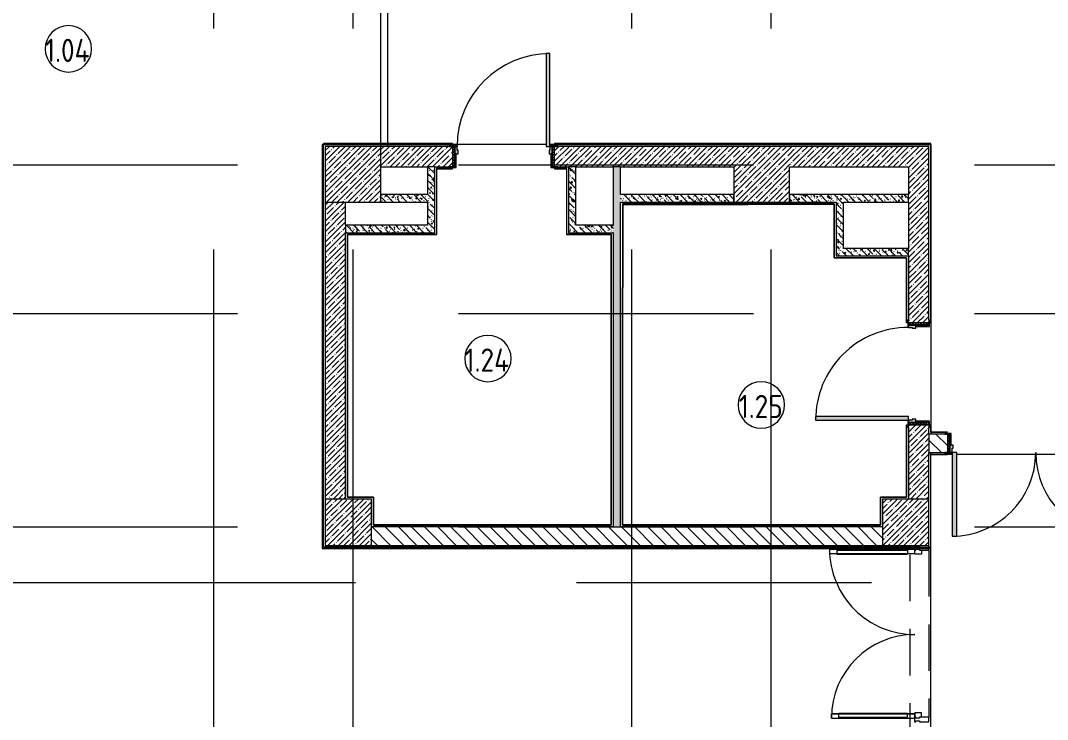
# Model space of a CAD drawing. Header units: millimetres. Extents: x -7229 to 193500, y -8553 to 29000.
# Drawn here: x 146202 to 157260, y 9025 to 16556 of the extents above; entities that cross this region are included whole.
import ezdxf

# ---------------------------------------------------------------- set-up
doc = ezdxf.new("R2010")
doc.units = ezdxf.units.MM
doc.linetypes.add('200_ШТРИХ__ш1_п0_6_', pattern=[800, 500, -300])
doc.linetypes.add('Осевая', pattern=[15875, 3175, -2381.25, 7937.5, -2381.25])
for name, color, linetype, lineweight in [('A-AREA-IDEN', 7, 'Continuous', 9), ('A-DETL-MBND-1', 7, '200_ШТРИХ__ш1_п0_6_', 9), ('A-GLAZ-CWMG-3', 7, 'Continuous', 9), ('A-WALL-4', 7, 'Continuous', 13), ('I-WALL-5', 7, 'Continuous', 9), ('S-COLS-2', 7, 'Continuous', 9), ('Оси-2', 7, 'Осевая', 9)]:
    doc.layers.add(name, color=color, linetype=linetype, lineweight=lineweight)
for name, color, linetype, lineweight, true_color in [('A-DETL-GENF-7', 7, 'Continuous', 9, 0xaaaaaa), ('A-DOOR-4', 7, 'Continuous', 9, 0xaaaaaa), ('A-DOOR-5', 7, 'Continuous', 9, 0xe2e2e2), ('A-DOOR-FRAM-4', 7, 'Continuous', 9, 0xe2e2e2), ('A-DOOR-FRAM-5', 7, 'Continuous', 9, 0xaaaaaa), ('A-FLOR-3', 7, 'Continuous', 9, 0xaaaaaa), ('I-WALL-6', 7, 'Continuous', 9, 0x787878)]:
    doc.layers.add(name, color=color, linetype=linetype, lineweight=lineweight, true_color=true_color)
doc.styles.add('GOST Common', font='GOST_Common.ttf', dxfattribs={"width": 0.9, "height": 250})
pattern_1 = [(45, (135772.895, 0), (-57.02463, 57.02463), []), (45, (135829.92, 0), (-57.02463, 57.02463), [100.806, -20.161, 3.353, -16.808])]
pattern_2 = [(135, (135772.9, 0), (-70.71068, -70.71068), [])]
pattern_3 = [(135, (1751.41, 174.685), (-14.14214, -14.14214), []), (225, (1751.41, 174.685), (14.14214, -14.14214), [])]
pattern_4 = [(45, (-371.384, 174.685), (-14.1421, 14.1421), []), (135, (-371.384, 174.685), (-14.1421, -14.1421), [])]
pattern_5 = [(135, (135772.9, 0), (-75.43415, -75.43415), [106.68, -17.78, 3.556, -17.78]), (135, (135772.9, 75.39), (-75.43415, -75.43415), []), (50, (135772.9, 0), (127.5292, -11.15758), [13.335, -146.685]), (355, (135772.9, 0), (-24.66966, 133.74), [10.668, -117.348]), (100.451, (135783.52, -0.93), (102.85973, 122.5818), [11.333, -124.663]), (46.184, (135772.9, 35.56), (189.7552, -29.4304), [20.002, -220.027]), (96.636, (135788.7, 33.1), (166.1822, 173.1996), [17, -186.995]), (351.184, (135772.9, 35.56), (166.184, 173.1976), [16.002, -176.022]), (21, (135790.68, 26.67), (106.13027, -71.58603), [13.335, -146.685]), (326, (135790.68, 26.67), (43.2619, 128.93175), [10.668, -117.348]), (71.451, (135799.52, 20.7), (149.392, 57.34505), [11.333, -124.663]), (37.5, (135772.895, 0), (2.16223, 59.18836), [3.353, -112.573, 3.353, -115.773, -117.793]), (37.5, (135772.895, 0), (2.16223, 59.18836), [-235.052, 3.353, -114.44]), (7.5, (135772.895, 0), (46.77386, 70.12615), [3.353, -64.567, 3.353, -109.906, -44.894]), (7.5, (135772.895, 0), (46.77386, 70.12615), [-181.178, 3.353, -41.542]), (327.5, (135733.246, 0), (94.91367, -4.01009), [3.353, -41.097, 3.353, -135.331, -184.023]), (327.5, (135733.246, 0), (94.91367, -4.01009), [-183.134, 3.353, -180.67]), (317.5, (135715.47, 0), (103.69057, 17.79882), [3.353, -54.432, 3.353, -88.748, -130.683]), (317.5, (135715.47, 0), (103.69057, 17.79882), [-149.885, 3.353, -127.33])]

# ---------------------------------------------------------------- blocks, each defined once
blk = doc.blocks.new('BSC_Колонна _Прямоугольная - 600х600-V132-План зашивки приборов отопления в осях 1-12')
at = {"layer": 'S-COLS-2'}
h = blk.add_hatch(dxfattribs=at)
h.set_pattern_fill('FP_120', color=256, style=0, pattern_type=2)
h.set_pattern_definition([(45, (-14010, -14900), (-57.02463, 57.02463), []), (45, (-13952.975, -14900), (-57.02463, 57.02463), [100.806, -20.161, 3.353, -16.808])])
h.paths.add_polyline_path([(-300, -300), (300, -300), (300, 300), (-300, 300), (-300, 76)])
for p, q in [((300, 300), (-300, 300)), ((-300, 300), (-300, -300)), ((300, -300), (300, 300)), ((-300, -300), (300, -300))]:
    blk.add_line(p, q, dxfattribs=at)
blk = doc.blocks.new('Дверь_Витражная_остекление_ - ДВН_CОШ в витраже-31920700-План зашивки приборов отопления в осях 1-12')
at = {"layer": 'A-DETL-GENF-7'}
for p, q in [((-900, 60), (-855, 60)), ((-855, 60), (-855, -10)), ((900, 60), (855, 60)), ((855, 60), (855, -10)), ((-910, -930), (-910, -17)), ((-910, -17), (-910, -930)), ((-910, -90), (-865, -90)), ((-865, -10), (-900, -10)), ((-865, -10), (-900, -10)), ((-855, -10), (-900, -10)), ((-900, -850), (-900, -90)), ((-865, -930), (-865, -10)), ((-865, -930), (-865, -10)), ((-856, -850), (-856, -90)), ((855, -10), (900, -10)), ((856, -830), (856, -90)), ((865, -10), (900, -10)), ((865, -910), (865, -10)), ((865, -10), (865, -910)), ((900, -10), (865, -10)), ((910, -90), (865, -90)), ((900, -830), (900, -90)), ((910, -910), (910, -17)), ((910, -910), (910, -17)), ((-910, -850), (-865, -850)), ((910, -830), (865, -830)), ((-910, -930), (-865, -930)), ((-910, -930), (-865, -930)), ((910, -910), (865, -910)), ((865, -910), (910, -910))]:
    blk.add_line(p, q, dxfattribs=at)
at = {"layer": 'A-DOOR-4'}
for p, q in [((-910, -930), (-910, -17)), ((910, -910), (910, -17))]:
    blk.add_line(p, q, dxfattribs=at)
for centre, radius, start, end in [((-910, -10), 920, 270, 0), ((910, -10), 900, 180, 270)]:
    blk.add_arc(centre, radius, start, end, dxfattribs=at)
blk = doc.blocks.new('Прямоугольный импост - Импост структурный с накладкой - 160мм Темный-31915521-План зашивки приборов отопления в осях 1-12')
at = {"layer": 'A-GLAZ-CWMG-3'}
for p, q in [((-25, 17), (25, 17)), ((-15, 0), (-25, 0)), ((-15, -40), (-15, 0)), ((25, 0), (15, 0)), ((15, 0), (15, -40)), ((25, 17), (25, 0)), ((-25, -40), (-15, -40)), ((15, -40), (25, -40)), ((25, -40), (25, -140)), ((25, -140), (-25, -140))]:
    blk.add_line(p, q, dxfattribs=at)
blk = doc.blocks.new('Прямоугольный импост - Импост структурный с накладкой - 160мм Темный-30755591-План зашивки приборов отопления в осях 1-12')
at = {"layer": 'A-GLAZ-CWMG-3'}
for p, q in [((-25, 0), (-25, 17)), ((-25, 17), (25, 17)), ((-15, 0), (-25, 0)), ((-15, -40), (-15, 0)), ((25, 0), (15, 0)), ((15, 0), (15, -40)), ((25, 17), (25, 0)), ((-25, -140), (-25, -40)), ((-25, -40), (-15, -40)), ((15, -40), (25, -40)), ((25, -40), (25, -140)), ((25, -140), (-25, -140))]:
    blk.add_line(p, q, dxfattribs=at)
blk = doc.blocks.new('110_Дверь_СКБ_1Ст_Внутренняя1 - Д-13 1100x2100h_кладовая-33288301-План зашивки приборов отопления в осях 1-12')
at = {"layer": 'A-DOOR-4'}
h = blk.add_hatch(dxfattribs=at)
h.set_pattern_fill('FP_59', color=256, style=0, pattern_type=2)
h.set_pattern_definition(pattern_3)
h.paths.add_polyline_path([(562.5, -110), (562.5, 110), (537.5, 110), (537.5, -110)])
at = {"layer": 'A-DOOR-5'}
h = blk.add_hatch(color=256, dxfattribs=at)
h.paths.add_polyline_path([(537.5, 30), (537.5, 110), (512.5, 110), (512.5, 70), (502.5, 70), (502.5, 30), (522.5, 30)])
h.paths.add_polyline_path([(-497.5, 30), (-477.5, 30), (-477.5, 70), (-487.5, 70), (-487.5, 110), (-512.5, 110), (-512.5, 30)])
at = {"layer": 'A-DOOR-FRAM-4'}
for points in [[(472.5, 110), (512.5, 110), (512.5, 1110), (472.5, 1110), (472.5, 130)], [(-537.5, 110), (-497.5, 110), (-497.5, 118), (-567.5, 118), (-567.5, 110)], [(562.5, 110), (592.5, 110), (592.5, 118), (522.5, 118), (522.5, 110), (537.5, 110)], [(-497.5, -110), (-497.5, 30), (-512.5, 30), (-512.5, -110)], [(537.5, -110), (537.5, 30), (522.5, 30), (522.5, -110)], [(-567.5, -118), (-497.5, -118), (-497.5, -110), (-567.5, -110)], [(522.5, -118), (592.5, -118), (592.5, -110), (522.5, -110)]]:
    blk.add_hatch(color=256, dxfattribs=at).paths.add_polyline_path(points)
at = {"layer": 'A-DOOR-FRAM-5'}
h = blk.add_hatch(dxfattribs=at)
h.set_pattern_fill('FP_60', color=256, style=0, pattern_type=2)
h.set_pattern_definition(pattern_4)
h.paths.add_polyline_path([(-537.5, -110), (-512.5, -110), (-512.5, 110), (-537.5, 110)])
at = {"layer": 'A-DOOR-4'}
for p, q in [((512.5, 1110), (472.5, 1110)), ((472.5, 1110), (472.5, 110)), ((512.5, 110), (512.5, 1110)), ((472.5, 110), (512.5, 110))]:
    blk.add_line(p, q, dxfattribs=at)
blk.add_arc((512.5, 110), 1000, 90, 180, dxfattribs=at)
at = {"layer": 'A-DOOR-FRAM-5'}
for p, q in [((-497.5, 118), (-567.5, 118)), ((-567.5, 118), (-567.5, 110)), ((-497.5, 110), (-497.5, 118)), ((592.5, 118), (522.5, 118)), ((522.5, 118), (522.5, 110)), ((592.5, 110), (592.5, 118)), ((-567.5, 110), (-497.5, 110)), ((-512.5, 110), (-537.5, 110)), ((-537.5, 110), (-537.5, -110)), ((-487.5, 110), (-512.5, 110)), ((-512.5, 110), (-512.5, 30)), ((-512.5, -110), (-512.5, 110)), ((-497.5, 110), (-512.5, 110)), ((-512.5, 110), (-512.5, 109)), ((-512.5, 109), (-497.5, 109)), ((-512.5, 30), (-477.5, 30)), ((-497.5, 30), (-512.5, 30)), ((-512.5, 30), (-512.5, -110)), ((-497.5, 109), (-497.5, 110)), ((-497.5, -110), (-497.5, 30)), ((-487.5, 70), (-487.5, 110)), ((-477.5, 70), (-487.5, 70)), ((-477.5, 30), (-477.5, 70)), ((512.5, 70), (502.5, 70)), ((502.5, 70), (502.5, 30)), ((502.5, 30), (537.5, 30)), ((512.5, 110), (512.5, 70)), ((537.5, 110), (512.5, 110)), ((537.5, 110), (522.5, 110)), ((522.5, 110), (522.5, 109)), ((522.5, 110), (592.5, 110)), ((522.5, 109), (537.5, 109)), ((537.5, 30), (522.5, 30)), ((522.5, 30), (522.5, -110)), ((537.5, 30), (537.5, 110)), ((562.5, 110), (537.5, 110)), ((537.5, 110), (537.5, -110)), ((537.5, 109), (537.5, 110)), ((537.5, -110), (537.5, 30)), ((562.5, -110), (562.5, 110)), ((-497.5, -110), (-567.5, -110)), ((-567.5, -110), (-567.5, -118)), ((-537.5, -110), (-512.5, -110)), ((-512.5, -110), (-497.5, -110)), ((-497.5, -118), (-497.5, -110)), ((522.5, -110), (537.5, -110)), ((592.5, -110), (522.5, -110)), ((522.5, -110), (522.5, -118)), ((537.5, -110), (562.5, -110)), ((592.5, -118), (592.5, -110)), ((-567.5, -118), (-497.5, -118)), ((522.5, -118), (592.5, -118))]:
    blk.add_line(p, q, dxfattribs=at)
blk = doc.blocks.new('DOR__перегородка__Прямоугольная - ТП-2_ Вн_ДПГ_9480х4200h_2-23998078-План зашивки приборов отопления в осях 1-12')
at = {"layer": 'A-DOOR-4'}
for p, q in [((0, 0), (20, 0)), ((31, 0), (2621, 0)), ((2632, 0), (2650, 0)), ((3250, 0), (3279, 0)), ((3290, 0), (6369, 0)), ((6380, 0), (6400, 0)), ((7000, 0), (7021, 0)), ((7032, 0), (9480, 0)), ((0, -75), (20, -75)), ((31, -75), (1987, -75)), ((2137, -75), (4324, -75)), ((4474, -75), (4487, -75)), ((4637, -75), (6824, -75)), ((6974, -75), (6985, -75)), ((7135, -75), (9323, -75)), ((9105, -201), (9105, -75)), ((9180, -158), (9180, -75)), ((9255, -114), (9255, -75)), ((9473, -75), (9480, -75)), ((9255, -1474), (9255, -201)), ((9330, -1474), (9330, -158)), ((9405, -1474), (9405, -114)), ((9105, -1474), (9105, -288)), ((9180, -1474), (9180, -244)), ((9480, -1474), (9480, -450)), ((9105, -1474), (9480, -1474))]:
    blk.add_line(p, q, dxfattribs=at)
at = {"layer": 'A-DOOR-FRAM-5'}
for p, q in [((2019, -7), (1982, -72)), ((1982, -72), (3194, -772)), ((3231, -707), (2019, -7)), ((4443, -7), (3230, -707)), ((3268, -772), (4480, -72)), ((4480, -72), (4443, -7)), ((4518, -7), (4481, -72)), ((4481, -72), (5693, -772)), ((5731, -707), (4518, -7)), ((6942, -7), (5730, -707)), ((5767, -772), (6980, -72)), ((6980, -72), (6942, -7)), ((7017, -7), (6979, -72)), ((6979, -72), (8192, -772)), ((8229, -707), (7017, -7)), ((9441, -7), (8229, -707)), ((8267, -772), (9479, -72)), ((9479, -72), (9441, -7)), ((3194, -772), (3231, -707)), ((3230, -707), (3268, -772)), ((5693, -772), (5731, -707)), ((5730, -707), (5767, -772)), ((8192, -772), (8229, -707)), ((8229, -707), (8267, -772))]:
    blk.add_line(p, q, dxfattribs=at)
blk = doc.blocks.new('110_Дверь_СКБ_1Ст_Внутренняя1 - Д-4к_п__1100x2100h_Артистические EI30-23985503-План зашивки приборов отопления в осях 1-12')
at = {"layer": 'A-DOOR-4'}
h = blk.add_hatch(dxfattribs=at)
h.set_pattern_fill('FP_59', color=256, style=0, pattern_type=2)
h.set_pattern_definition(pattern_3)
h.paths.add_polyline_path([(537.5, 110), (537.5, -110), (562.5, -110), (562.5, 110)])
at = {"layer": 'A-DOOR-5'}
h = blk.add_hatch(color=256, dxfattribs=at)
h.paths.add_polyline_path([(-512.5, 110), (-512.5, 30), (-477.5, 30), (-477.5, 70), (-487.5, 70), (-487.5, 110), (-497.5, 110)])
h.paths.add_polyline_path([(502.5, 54), (502.5, 30), (537.5, 30), (537.5, 110), (512.5, 110), (512.5, 70), (502.5, 70)])
at = {"layer": 'A-DOOR-FRAM-4'}
for points in [[(-487.5, 390), (-487.5, 110), (-447.5, 110), (-447.5, 1110), (-487.5, 1110)], [(-567.5, 117), (-567.5, 110), (-497.5, 110), (-497.5, 118), (-567.5, 118)], [(522.5, 118), (522.5, 110), (592.5, 110), (592.5, 118), (537.5, 118)], [(-512.5, -110), (-497.5, -110), (-497.5, 30), (-512.5, 30)], [(522.5, -110), (537.5, -110), (537.5, 30), (522.5, 30)], [(-567.5, -118), (-497.5, -118), (-497.5, -110), (-567.5, -110)], [(522.5, -110), (522.5, -118), (592.5, -118), (592.5, -110), (537.5, -110)]]:
    blk.add_hatch(color=256, dxfattribs=at).paths.add_polyline_path(points)
at = {"layer": 'A-DOOR-FRAM-5'}
h = blk.add_hatch(dxfattribs=at)
h.set_pattern_fill('FP_60', color=256, style=0, pattern_type=2)
h.set_pattern_definition(pattern_4)
h.paths.add_polyline_path([(-537.5, -110), (-512.5, -110), (-512.5, 110), (-537.5, 110)])
at = {"layer": 'A-DOOR-4'}
for p, q in [((-487.5, 1110), (-487.5, 110)), ((-447.5, 1110), (-487.5, 1110)), ((-447.5, 110), (-447.5, 1110)), ((-487.5, 110), (-447.5, 110))]:
    blk.add_line(p, q, dxfattribs=at)
blk.add_arc((-487.5, 110), 1000, 360, 90, dxfattribs=at)
at = {"layer": 'A-DOOR-FRAM-5'}
for p, q in [((-497.5, 118), (-567.5, 118)), ((-567.5, 118), (-567.5, 110)), ((-497.5, 110), (-497.5, 118)), ((592.5, 118), (522.5, 118)), ((522.5, 118), (522.5, 110)), ((592.5, 110), (592.5, 118)), ((-567.5, 110), (-497.5, 110)), ((-512.5, 110), (-537.5, 110)), ((-537.5, 110), (-537.5, -110)), ((-487.5, 110), (-512.5, 110)), ((-512.5, 110), (-512.5, 30)), ((-512.5, -110), (-512.5, 110)), ((-497.5, 110), (-512.5, 110)), ((-512.5, 110), (-512.5, 109)), ((-512.5, 109), (-497.5, 109)), ((-512.5, 30), (-477.5, 30)), ((-497.5, 30), (-512.5, 30)), ((-512.5, 30), (-512.5, -110)), ((-497.5, 109), (-497.5, 110)), ((-497.5, -110), (-497.5, 30)), ((-487.5, 70), (-487.5, 110)), ((-477.5, 70), (-487.5, 70)), ((-477.5, 30), (-477.5, 70)), ((512.5, 70), (502.5, 70)), ((502.5, 70), (502.5, 30)), ((502.5, 30), (537.5, 30)), ((512.5, 110), (512.5, 70)), ((537.5, 110), (512.5, 110)), ((537.5, 110), (522.5, 110)), ((522.5, 110), (522.5, 109)), ((522.5, 110), (592.5, 110)), ((522.5, 109), (537.5, 109)), ((537.5, 30), (522.5, 30)), ((522.5, 30), (522.5, -110)), ((537.5, 30), (537.5, 110)), ((562.5, 110), (537.5, 110)), ((537.5, 110), (537.5, -110)), ((537.5, 109), (537.5, 110)), ((537.5, -110), (537.5, 30)), ((562.5, -110), (562.5, 110)), ((-497.5, -110), (-567.5, -110)), ((-567.5, -110), (-567.5, -118)), ((-537.5, -110), (-512.5, -110)), ((-512.5, -110), (-497.5, -110)), ((-497.5, -118), (-497.5, -110)), ((522.5, -110), (537.5, -110)), ((592.5, -110), (522.5, -110)), ((522.5, -110), (522.5, -118)), ((537.5, -110), (562.5, -110)), ((592.5, -118), (592.5, -110)), ((-567.5, -118), (-497.5, -118)), ((522.5, -118), (592.5, -118))]:
    blk.add_line(p, q, dxfattribs=at)
blk = doc.blocks.new('BSC_Колонна _Прямоугольная - 500х500-V160-План зашивки приборов отопления в осях 1-12')
at = {"layer": 'S-COLS-2'}
h = blk.add_hatch(dxfattribs=at)
h.set_pattern_fill('FP_157', color=256, style=0, pattern_type=2)
h.set_pattern_definition([(45, (-19960, -11150), (-57.02463, 57.02463), []), (45, (-19902.975, -11150), (-57.02463, 57.02463), [100.806, -20.161, 3.353, -16.808])])
h.paths.add_polyline_path([(50, -250), (250, -250), (250, 250), (-250, 250), (-250, -250), (10, -250)])
for p, q in [((250, 250), (-250, 250)), ((-250, 250), (-250, -250)), ((250, -250), (250, 250)), ((-250, -250), (250, -250))]:
    blk.add_line(p, q, dxfattribs=at)
blk = doc.blocks.new('110_Дверь_СКБ_2Ст - Д-10 1800x2100h_Актовый зал EI30-23435156-План зашивки приборов отопления в осях 1-12')
at = {"layer": 'A-DOOR-4'}
h = blk.add_hatch(dxfattribs=at)
h.set_pattern_fill('FP_161', color=256, style=0, pattern_type=2)
h.set_pattern_definition([(135, (1351.41, 164.685), (-14.1421, -14.1421), []), (225, (1351.41, 164.685), (14.1421, -14.1421), [])])
h.paths.add_polyline_path([(937.5, 100), (937.5, -100), (962.5, -100), (962.5, 100)])
at = {"layer": 'A-DOOR-5'}
for points in [[(-887.5, 1000), (-887.5, 100), (-837.5, 100), (-837.5, 1000)], [(862.5, 1000), (862.5, 100), (912.5, 100), (912.5, 1000)]]:
    blk.add_hatch(color=256, dxfattribs=at).paths.add_polyline_path(points)
h = blk.add_hatch(color=256, dxfattribs=at)
h.paths.add_polyline_path([(937.5, 100), (912.5, 100), (912.5, 50), (902.5, 50), (902.5, 20), (937.5, 20)])
h.paths.add_polyline_path([(-912.5, 100), (-912.5, 20), (-877.5, 20), (-877.5, 50), (-887.5, 50), (-887.5, 100)])
at = {"layer": 'A-DOOR-FRAM-4'}
for points in [[(-937.5, 108), (-967.5, 108), (-967.5, 100), (-897.5, 100), (-897.5, 108), (-916.5, 108)], [(-912.5, 20), (-912.5, -100), (-897.5, -100), (-897.5, 20)], [(962.5, 108), (922.5, 108), (922.5, 100), (992.5, 100), (992.5, 108)], [(937.5, 20), (922.5, 20), (922.5, -100), (937.5, -100)], [(-897.5, -100), (-967.5, -100), (-967.5, -108), (-897.5, -108)], [(962.5, -100), (922.5, -100), (922.5, -108), (992.5, -108), (992.5, -100)]]:
    blk.add_hatch(color=256, dxfattribs=at).paths.add_polyline_path(points)
at = {"layer": 'A-DOOR-FRAM-5'}
h = blk.add_hatch(dxfattribs=at)
h.set_pattern_fill('FP_162', color=256, style=0, pattern_type=2)
h.set_pattern_definition([(45, (-771.384, 164.685), (-14.1421, 14.1421), []), (135, (-771.384, 164.685), (-14.1421, -14.1421), [])])
h.paths.add_polyline_path([(-912.5, 100), (-937.5, 100), (-937.5, -100), (-912.5, -100)])
at = {"layer": 'A-DOOR-4'}
for p, q in [((-887.5, 1000), (-887.5, 100)), ((-837.5, 1000), (-887.5, 1000)), ((-837.5, 100), (-837.5, 1000)), ((912.5, 1000), (862.5, 1000)), ((862.5, 1000), (862.5, 100)), ((912.5, 100), (912.5, 1000)), ((-887.5, 100), (-837.5, 100)), ((862.5, 100), (912.5, 100))]:
    blk.add_line(p, q, dxfattribs=at)
for centre, start, end in [((-887.5, 100), 0, 90), ((912.5, 100), 90, 180)]:
    blk.add_arc(centre, 900, start, end, dxfattribs=at)
at = {"layer": 'A-DOOR-FRAM-5'}
for p, q in [((-897.5, 108), (-967.5, 108)), ((-967.5, 108), (-967.5, 100)), ((-967.5, 100), (-897.5, 100)), ((-912.5, 100), (-937.5, 100)), ((-937.5, 100), (-937.5, -100)), ((-887.5, 100), (-912.5, 100)), ((-912.5, 100), (-912.5, 20)), ((-912.5, -100), (-912.5, 100)), ((-912.5, 20), (-877.5, 20)), ((-897.5, 20), (-912.5, 20)), ((-912.5, 20), (-912.5, -100)), ((-897.5, 100), (-897.5, 108)), ((-897.5, -100), (-897.5, 20)), ((-887.5, 50), (-887.5, 100)), ((-877.5, 50), (-887.5, 50)), ((-877.5, 20), (-877.5, 50)), ((912.5, 50), (902.5, 50)), ((902.5, 50), (902.5, 20)), ((902.5, 20), (937.5, 20)), ((912.5, 100), (912.5, 50)), ((937.5, 100), (912.5, 100)), ((992.5, 108), (922.5, 108)), ((922.5, 108), (922.5, 100)), ((922.5, 100), (992.5, 100)), ((937.5, 20), (922.5, 20)), ((922.5, 20), (922.5, -100)), ((937.5, 20), (937.5, 100)), ((962.5, 100), (937.5, 100)), ((937.5, 100), (937.5, -100)), ((937.5, -100), (937.5, 20)), ((962.5, -100), (962.5, 100)), ((992.5, 100), (992.5, 108)), ((-897.5, -100), (-967.5, -100)), ((-967.5, -100), (-967.5, -108)), ((-967.5, -108), (-897.5, -108)), ((-937.5, -100), (-912.5, -100)), ((-912.5, -100), (-897.5, -100)), ((-897.5, -108), (-897.5, -100)), ((922.5, -100), (937.5, -100)), ((992.5, -100), (922.5, -100)), ((922.5, -100), (922.5, -108)), ((922.5, -108), (992.5, -108)), ((937.5, -100), (962.5, -100)), ((992.5, -108), (992.5, -100))]:
    blk.add_line(p, q, dxfattribs=at)
blk = doc.blocks.new('BSC_Колонна _Прямоугольная - 500х500-V168-План зашивки приборов отопления в осях 1-12')
at = {"layer": 'S-COLS-2'}
h = blk.add_hatch(dxfattribs=at)
h.set_pattern_fill('FP_169', color=256, style=0, pattern_type=2)
h.set_pattern_definition([(45, (-13960, -11150), (-57.02463, 57.02463), []), (45, (-13902.975, -11150), (-57.02463, 57.02463), [100.806, -20.161, 3.353, -16.808])])
h.paths.add_polyline_path([(-250, -250), (250, -250), (250, 250), (-250, 250), (-250, -206)])
for p, q in [((250, 250), (-250, 250)), ((-250, 250), (-250, -250)), ((250, -250), (250, 250)), ((-250, -250), (250, -250))]:
    blk.add_line(p, q, dxfattribs=at)
blk = doc.blocks.new('BSC_Колонна _Прямоугольная - 500х500-21690934-План зашивки приборов отопления в осях 1-12')
at = {"layer": 'S-COLS-2'}
for p, q in [((250, 250), (-250, 250)), ((-250, 250), (-250, -250)), ((250, -250), (250, 250)), ((-250, -250), (250, -250))]:
    blk.add_line(p, q, dxfattribs=at)
blk = doc.blocks.new('Прямоугольный импост - Импост структурный с накладкой - 160мм-31915517-План зашивки приборов отопления в осях 1-12')
at = {"layer": 'A-GLAZ-CWMG-3'}
for p, q in [((0, 17), (-50, 17)), ((-50, 17), (-50, 0)), ((-50, 0), (-40, 0)), ((-40, 0), (-40, -40)), ((-10, -40), (-10, 0)), ((-10, 0), (0, 0)), ((-40, -40), (-50, -40)), ((-50, -40), (-50, -140)), ((0, -40), (-10, -40)), ((-50, -140), (0, -140))]:
    blk.add_line(p, q, dxfattribs=at)
blk = doc.blocks.new('Марка_Помещения - Номер-25198446-План зашивки приборов отопления в осях 1-12')
at = {"layer": 'A-AREA-IDEN'}
for start, end in [(360, 180), (180, 360)]:
    blk.add_arc((0, 0), 2.5, start, end, dxfattribs=at)

msp = doc.modelspace()

# ---------------------------------------------------------------- hatches: boundary and pattern name
at = {"layer": 'I-WALL-5'}
h = msp.add_hatch(dxfattribs=at)
h.set_pattern_fill('FP_114', color=256, style=0, pattern_type=2)
h.set_pattern_definition(pattern_1)
h.paths.add_polyline_path([(151982.9, 14980), (153883.2, 14980), (153883.2, 15200), (151952.9, 15200), (151952.9, 14980)])
h.paths.add_polyline_path([(150158.2, 14980), (150852.9, 14980), (150852.9, 15200), (150082.9, 15200), (150082.9, 14980)])
h.paths.add_polyline_path([(155762.9, 14980), (155982.9, 14980), (155982.9, 15200), (154483.2, 15200), (154483.2, 14980), (155539, 14980)])
h = msp.add_hatch(dxfattribs=at)
h.set_pattern_fill('FP_114', color=256, style=0, pattern_type=2)
h.set_pattern_definition(pattern_1)
h.paths.add_polyline_path([(155982.9, 11400), (155982.9, 12200), (155762.9, 12200), (155762.9, 11400), (155782.9, 11400)])
h.paths.add_polyline_path([(155762.9, 13300), (155982.9, 13300), (155982.9, 14980), (155762.9, 14980), (155762.9, 13330)])
h = msp.add_hatch(dxfattribs=at)
h.set_pattern_fill('FP_114', color=256, style=0, pattern_type=2)
h.set_pattern_definition(pattern_1)
h.paths.add_polyline_path([(149483.1, 11400), (149702.9, 11400), (149702.9, 14600), (149482.9, 14600), (149482.9, 11400)])
h = msp.add_hatch(dxfattribs=at)
h.set_pattern_fill('FP_131', color=256, style=0, pattern_type=2)
h.set_pattern_definition(pattern_2)
h.paths.add_polyline_path([(155982.9, 11900), (156182.9, 11900), (156182.9, 12100), (155982.9, 12100)])
h.paths.add_polyline_path([(158337.9, 11900), (158362.9, 11900), (158362.9, 12100), (158082.9, 12100), (158082.9, 11900), (158229.4, 11900)])
h = msp.add_hatch(dxfattribs=at)
h.set_pattern_fill('FP_131', color=256, style=0, pattern_type=2)
h.set_pattern_definition(pattern_2)
h.paths.add_polyline_path([(154962.9, 10900), (155482.9, 10900), (155482.9, 11100), (149982.9, 11100), (149982.9, 10900), (152848.6, 10900)])
at = {"layer": 'I-WALL-6'}
h = msp.add_hatch(dxfattribs=at)
h.set_pattern_fill('FP_154', color=256, style=0, pattern_type=2)
h.set_pattern_definition(pattern_5)
h.paths.add_polyline_path([(150662.9, 14350), (150662.9, 14980), (150582.9, 14980), (150582.9, 14350)])
h = msp.add_hatch(dxfattribs=at)
h.set_pattern_fill('FP_154', color=256, style=0, pattern_type=2)
h.set_pattern_definition(pattern_5)
h.paths.add_polyline_path([(152102.9, 14350), (152182.9, 14350), (152182.9, 14980), (152102.9, 14980), (152102.9, 14833.6)])
h = msp.add_hatch(dxfattribs=at)
h.set_pattern_fill('FP_154', color=256, style=0, pattern_type=2)
h.set_pattern_definition(pattern_5)
h.paths.add_polyline_path([(152662.9, 11100), (152662.9, 14980), (152582.9, 14980), (152582.9, 11100)])
h = msp.add_hatch(dxfattribs=at)
h.set_pattern_fill('FP_154', color=256, style=0, pattern_type=2)
h.set_pattern_definition(pattern_5)
h.paths.add_polyline_path([(150561.6, 14600), (150582.9, 14600), (150582.9, 14680), (150082.9, 14680), (150082.9, 14600), (150158.2, 14600)])
h = msp.add_hatch(dxfattribs=at)
h.set_pattern_fill('FP_154', color=256, style=0, pattern_type=2)
h.set_pattern_definition(pattern_5)
h.paths.add_polyline_path([(152662.9, 14600), (153882.9, 14600), (153882.9, 14680), (152662.9, 14680)])
h = msp.add_hatch(dxfattribs=at)
h.set_pattern_fill('FP_154', color=256, style=0, pattern_type=2)
h.set_pattern_definition(pattern_5)
h.paths.add_polyline_path([(154982.9, 14600), (155762.9, 14600), (155762.9, 14680), (154483.2, 14680), (154483.2, 14600), (154962.9, 14600)])
h = msp.add_hatch(dxfattribs=at)
h.set_pattern_fill('FP_154', color=256, style=0, pattern_type=2)
h.set_pattern_definition(pattern_5)
h.paths.add_polyline_path([(154982.9, 14020), (155062.9, 14020), (155062.9, 14600), (154982.9, 14600), (154982.9, 14580)])
h = msp.add_hatch(dxfattribs=at)
h.set_pattern_fill('FP_154', color=256, style=0, pattern_type=2)
h.set_pattern_definition(pattern_5)
h.paths.add_polyline_path([(150002.9, 14270), (150662.9, 14270), (150662.9, 14350), (149702.9, 14350), (149702.9, 14270), (149722.9, 14270)])
h = msp.add_hatch(dxfattribs=at)
h.set_pattern_fill('FP_154', color=256, style=0, pattern_type=2)
h.set_pattern_definition(pattern_5)
h.paths.add_polyline_path([(152182.9, 14270), (152582.9, 14270), (152582.9, 14350), (152102.9, 14350), (152102.9, 14270), (152111.2, 14270)])
h = msp.add_hatch(dxfattribs=at)
h.set_pattern_fill('FP_154', color=256, style=0, pattern_type=2)
h.set_pattern_definition(pattern_5)
h.paths.add_polyline_path([(155762.9, 14020), (155762.9, 14100), (155062.9, 14100), (155062.9, 14020), (155742.9, 14020)])
at = {"layer": 'S-COLS-2'}
h = msp.add_hatch(dxfattribs=at)
h.set_pattern_fill('FP_114', color=256, style=0, pattern_type=2)
h.set_pattern_definition(pattern_1)
h.paths.add_polyline_path([(153883.2, 14600), (154483.2, 14600), (154483.2, 15200), (153883.2, 15200), (153883.2, 14980)])

# ---------------------------------------------------------------- linework, layer by layer
at = {"layer": 'A-DETL-MBND-1'}
for p, q in [((155782.9, 10879.5), (155782.9, 10890)), ((155782.9, 10890), (155826.2, 10890)), ((155782.9, 7900), (155782.9, 10868.5)), ((155982.9, 10850.1), (155982.9, 9050))]:
    msp.add_line(p, q, dxfattribs=at)
at = {"layer": 'A-FLOR-3'}
for p, q in [((151862.9, 15220), (150852.9, 15220)), ((150852.9, 15220), (150852.9, 15208)), ((151952.9, 15220), (151902.9, 15220)), ((151952.9, 15208), (151952.9, 15220)), ((150852.9, 14960), (150682.9, 14960)), ((150682.9, 14960), (150682.9, 14250)), ((150852.9, 14972), (150852.9, 14960)), ((151952.9, 14960), (151952.9, 14972)), ((152082.9, 14960), (151952.9, 14960)), ((152082.9, 14250), (152082.9, 14960)), ((154962.9, 14580), (154037.4, 14580)), ((154962.9, 14000), (154962.9, 14580)), ((150682.9, 14250), (149722.9, 14250)), ((149722.9, 14250), (149722.9, 11420)), ((152562.9, 14250), (152082.9, 14250)), ((152562.9, 11120), (152562.9, 14250)), ((155742.9, 14000), (154962.9, 14000)), ((155742.9, 13300), (155742.9, 14000)), ((155754.9, 13300), (155742.9, 13300)), ((156002.9, 13300), (155990.9, 13300)), ((156002.9, 13300), (156002.9, 12100)), ((155742.9, 11420), (155742.9, 12200)), ((155742.9, 12200), (155754.9, 12200)), ((155990.9, 12200), (156002.9, 12200)), ((156002.9, 7920), (156002.9, 11900)), ((156232.9, 11880), (156182.9, 11880)), ((157982.9, 11880), (156282.9, 11880)), ((149722.9, 11420), (150002.9, 11420)), ((150002.9, 11420), (150002.9, 11120)), ((155462.9, 11120), (155462.9, 11420)), ((155462.9, 11420), (155462.9, 11420)), ((150002.9, 11120), (152562.9, 11120)), ((152682.9, 11120), (155462.9, 11120)), ((155826.2, 10880), (149462.9, 10880)), ((156002.9, 10880), (155983.2, 10880))]:
    msp.add_line(p, q, dxfattribs=at)
at = {"layer": 'A-WALL-4'}
for p, q in [((156003.9, 15220), (156002.9, 15220)), ((150662.9, 14980), (150582.9, 14980)), ((152182.9, 14980), (152102.9, 14980)), ((152662.9, 14980), (152582.9, 14980)), ((155762.9, 14600), (155762.9, 14680)), ((154037.4, 14580), (154037.4, 14579)), ((149702.9, 14350), (149702.9, 14270)), ((155762.9, 14020), (155762.9, 14100)), ((155982.9, 12100), (155982.9, 11900)), ((152582.9, 11100), (152662.9, 11100))]:
    msp.add_line(p, q, dxfattribs=at)
at = {"layer": 'I-WALL-5'}
for p, q in [((149451.9, 15220), (149451.9, 10868.5)), ((149451.9, 15220), (150852.9, 15220)), ((149462.9, 10879.5), (149462.9, 15231)), ((150852.9, 15231), (149462.9, 15231)), ((150822.9, 15200), (150082.9, 15200)), ((150852.9, 15231), (150852.9, 15220)), ((156003.9, 15231), (151952.9, 15231)), ((151952.9, 15231), (151952.9, 15220)), ((151952.9, 15220), (156002.9, 15220)), ((153883.2, 15200), (151982.9, 15200)), ((155982.9, 15200), (154483.2, 15200)), ((155982.9, 13330), (155982.9, 15200)), ((156002.9, 15220), (156002.9, 13300)), ((156003.9, 13300), (156003.9, 15231)), ((150082.9, 14980), (150582.9, 14980)), ((150582.9, 14980), (150582.9, 14680)), ((150662.9, 14270), (150662.9, 14980)), ((150662.9, 14980), (150822.9, 14980)), ((150683.9, 14959), (150852.9, 14959)), ((150683.9, 14249), (150683.9, 14959)), ((150852.9, 14959), (150852.9, 14960)), ((151952.9, 14960), (151952.9, 14959)), ((151952.9, 14959), (152081.9, 14959)), ((151982.9, 14980), (152102.9, 14980)), ((152081.9, 14959), (152081.9, 14249)), ((152102.9, 14980), (152102.9, 14270)), ((152182.9, 14350), (152182.9, 14980)), ((152182.9, 14980), (152582.9, 14980)), ((152582.9, 14980), (152582.9, 14350)), ((152662.9, 14680), (152662.9, 14980)), ((152662.9, 14980), (153883.2, 14980)), ((154483.2, 14980), (155762.9, 14980)), ((155762.9, 14980), (155762.9, 14680)), ((149482.9, 14600), (149482.9, 11400)), ((149702.9, 14350), (149702.9, 14600)), ((150582.9, 14680), (150082.9, 14680)), ((150082.9, 14600), (150582.9, 14600)), ((150582.9, 14600), (150582.9, 14350)), ((153882.9, 14680), (152662.9, 14680)), ((152662.9, 11100), (152662.9, 14600)), ((152662.9, 14600), (153882.9, 14600)), ((153882.9, 14600), (153882.9, 14680)), ((155762.9, 14680), (154483.2, 14680)), ((154483.2, 14680), (154483.2, 14600)), ((154483.2, 14600), (154982.9, 14600)), ((154982.9, 14600), (154982.9, 14020)), ((155062.9, 14600), (155762.9, 14600)), ((155062.9, 14100), (155062.9, 14600)), ((155762.9, 14600), (155762.9, 14100)), ((152682.9, 14581), (152682.9, 11120)), ((154037.4, 14581), (152682.9, 14581)), ((152690.9, 13679), (152690.9, 14581)), ((152690.9, 14573), (154037.4, 14573)), ((154037.4, 14580), (154037.4, 14581)), ((154037.4, 14579), (154961.9, 14579)), ((154037.4, 14573), (154037.4, 14579)), ((154961.9, 14579), (154961.9, 13999)), ((150582.9, 14350), (149702.9, 14350)), ((149702.9, 11400), (149702.9, 14270)), ((149702.9, 14270), (150662.9, 14270)), ((152102.9, 14270), (152582.9, 14270)), ((152582.9, 14350), (152182.9, 14350)), ((152582.9, 14270), (152582.9, 11100)), ((149723.9, 14249), (150683.9, 14249)), ((149723.9, 11421), (149723.9, 14249)), ((152081.9, 14249), (152561.9, 14249)), ((152561.9, 14249), (152561.9, 11121)), ((155762.9, 14100), (155062.9, 14100)), ((154961.9, 13999), (155741.9, 13999)), ((154982.9, 14020), (155762.9, 14020)), ((155741.9, 13999), (155741.9, 13300)), ((155762.9, 14020), (155762.9, 13330)), ((152682.9, 13679), (152690.9, 13679)), ((152683.9, 11121), (152683.9, 13679)), ((155741.9, 13300), (155742.9, 13300)), ((156002.9, 13300), (156003.9, 13300)), ((155741.9, 12200), (155741.9, 11421)), ((155742.9, 12200), (155741.9, 12200)), ((155762.9, 12170), (155762.9, 11400)), ((155982.9, 12100), (155982.9, 12170)), ((156003.9, 12200), (156002.9, 12200)), ((156003.9, 12121), (156003.9, 12200)), ((156152.9, 12100), (155982.9, 12100)), ((156002.9, 12120), (156182.9, 12120)), ((156182.9, 12121), (156003.9, 12121)), ((156182.9, 12120), (156182.9, 12121)), ((155982.9, 11400), (155982.9, 11900)), ((155982.9, 11900), (156152.9, 11900)), ((156182.9, 11880), (155992.9, 11880)), ((155992.9, 11880), (155992.9, 11879)), ((155992.9, 11879), (156002.9, 11879)), ((156003.9, 11879), (156182.9, 11879)), ((156003.9, 10900), (156003.9, 11879)), ((156182.9, 11879), (156182.9, 11880)), ((150003.9, 11421), (149723.9, 11421)), ((150003.9, 11121), (150003.9, 11421)), ((155741.9, 11421), (155461.9, 11421)), ((155461.9, 11421), (155461.9, 11121)), ((155462.9, 11420), (155742.9, 11420)), ((152582.9, 11100), (149982.9, 11100)), ((152561.9, 11121), (150003.9, 11121)), ((155482.9, 11100), (152662.9, 11100)), ((155461.9, 11121), (152683.9, 11121)), ((149451.9, 10868.5), (155992.9, 10868.5)), ((155992.9, 10879.5), (149462.9, 10879.5)), ((149982.9, 10900), (155482.9, 10900)), ((155992.9, 10868.5), (155992.9, 10879.5)), ((156002.9, 10900), (156003.9, 10900))]:
    msp.add_line(p, q, dxfattribs=at)
at = {"layer": 'S-COLS-2'}
for p, q in [((154483.2, 15200), (153883.2, 15200)), ((153883.2, 14980), (153883.2, 14600)), ((154483.2, 14600), (154483.2, 14980)), ((153883.2, 14600), (154483.2, 14600))]:
    msp.add_line(p, q, dxfattribs=at)
at = {"layer": 'Оси-2'}
for p, q in [((148282.9, 593.7), (148282.9, 24898.1)), ((149782.9, 593.7), (149782.9, 24898.1)), ((152782.9, 593.7), (152782.9, 24898.1)), ((154282.9, 593.7), (154282.9, 24898.1)), ((135044.1, 15000), (171432.9, 15000)), ((135044.1, 13400), (171432.9, 13400)), ((135044.1, 11100), (171808.9, 11100)), ((136314.1, 10500), (171808.9, 10500))]:
    msp.add_line(p, q, dxfattribs=at)

# ---------------------------------------------------------------- block references
at = {"layer": 'A-AREA-IDEN', "xscale": 99.99999999999993, "yscale": 99.99999999999993, "zscale": 99.99999999999993}
for p in [(146717.8, 16251.1), (151234.9, 12913.9), (154178.1, 12413.9)]:
    msp.add_blockref('Марка_Помещения - Номер-25198446-План зашивки приборов отопления в осях 1-12', p, dxfattribs=at)
at = {"layer": 'A-DOOR-4'}
for name, p, rotation in [('DOR__перегородка__Прямоугольная - ТП-2_ Вн_ДПГ_9480х4200h_2-23998078-План зашивки приборов отопления в осях 1-12', (150082.9, 15200), 90.00000000000044), ('110_Дверь_СКБ_1Ст_Внутренняя1 - Д-4к_п__1100x2100h_Артистические EI30-23985503-План зашивки приборов отопления в осях 1-12', (155872.9, 12737.5), 90), ('110_Дверь_СКБ_2Ст - Д-10 1800x2100h_Актовый зал EI30-23435156-План зашивки приборов отопления в осях 1-12', (157145.4, 12000), 180), ('Дверь_Витражная_остекление_ - ДВН_CОШ в витраже-31920700-План зашивки приборов отопления в осях 1-12', (155843.2, 9950), 269.9999999999999)]:
    msp.add_blockref(name, p, dxfattribs=dict(at, rotation=rotation))
msp.add_blockref('110_Дверь_СКБ_1Ст_Внутренняя1 - Д-13 1100x2100h_кладовая-33288301-План зашивки приборов отопления в осях 1-12', (151390.4, 15090), dxfattribs=at)
at = {"layer": 'A-GLAZ-CWMG-3', "extrusion": (0, 0, -1), "rotation": 270.0000000000001}
for name, p in [('Прямоугольный импост - Импост структурный с накладкой - 160мм Темный-31915521-План зашивки приборов отопления в осях 1-12', (-155843.2, 10875)), ('Прямоугольный импост - Импост структурный с накладкой - 160мм Темный-30755591-План зашивки приборов отопления в осях 1-12', (-155843.2, 9025))]:
    msp.add_blockref(name, p, dxfattribs=at)
at = {"layer": 'A-GLAZ-CWMG-3', "rotation": 89.99999999999993}
msp.add_blockref('Прямоугольный импост - Импост структурный с накладкой - 160мм-31915517-План зашивки приборов отопления в осях 1-12', (155843.2, 10900), dxfattribs=at)
at = {"layer": 'S-COLS-2'}
for name, p in [('BSC_Колонна _Прямоугольная - 600х600-V132-План зашивки приборов отопления в осях 1-12', (149782.9, 14900)), ('BSC_Колонна _Прямоугольная - 500х500-V168-План зашивки приборов отопления в осях 1-12', (149732.9, 11150)), ('BSC_Колонна _Прямоугольная - 500х500-V160-План зашивки приборов отопления в осях 1-12', (155732.9, 11150)), ('BSC_Колонна _Прямоугольная - 500х500-21690934-План зашивки приборов отопления в осях 1-12', (155732.9, 11150))]:
    msp.add_blockref(name, p, dxfattribs=at)

# ---------------------------------------------------------------- texts
at = {"layer": 'A-AREA-IDEN', "char_height": 250, "attachment_point": 1, "style": 'GOST Common'}
for s, insert, width in [('1.04', (146466.9, 16359.6), 627.721), ('1.24', (150984, 13022.5), 627.721), ('1.25', (153936.2, 12522.5), 606.076)]:
    msp.add_mtext(s, dxfattribs=dict(at, insert=insert, width=width))

doc.saveas('drawing.dxf')
